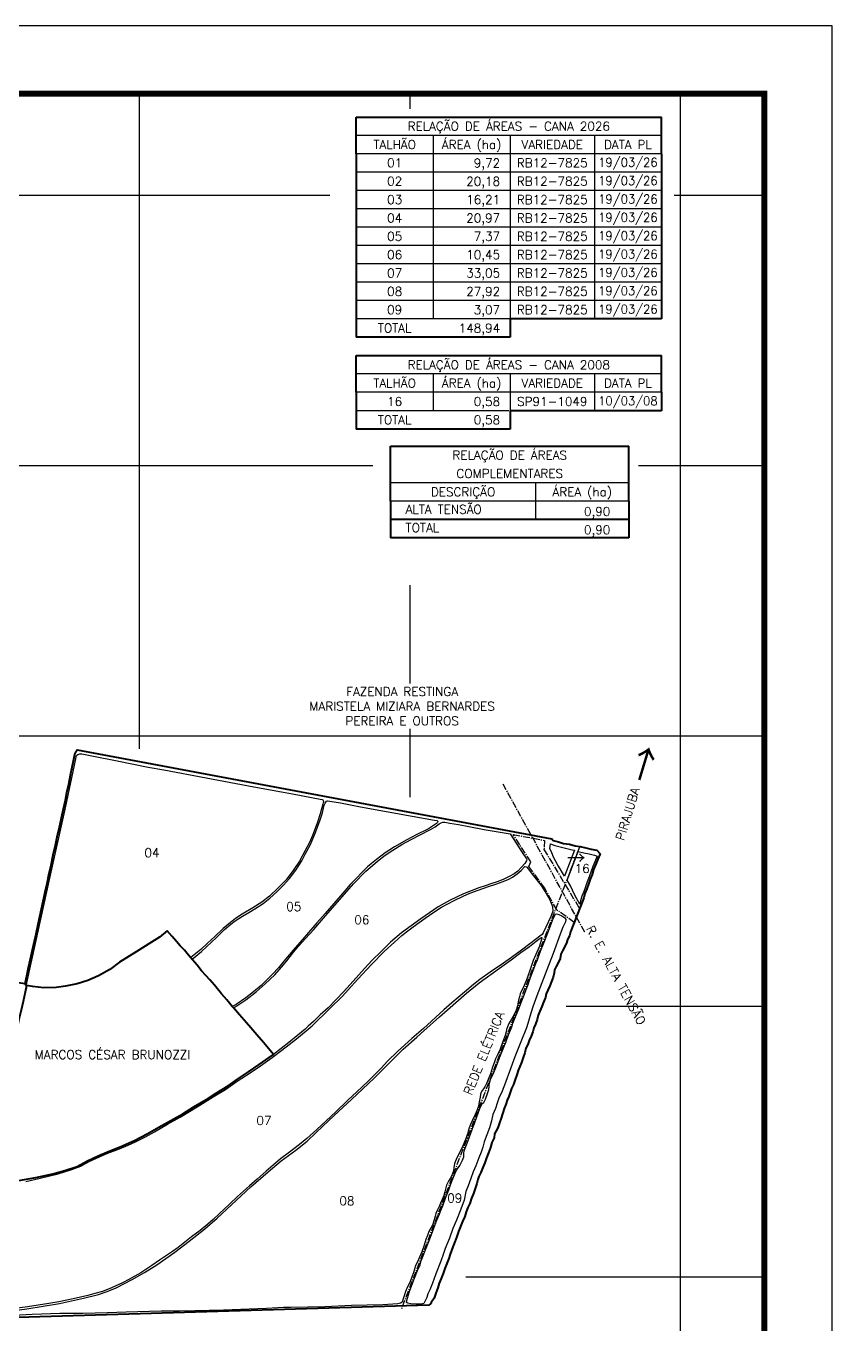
# Model space of a CAD drawing. Extents: x 741186 to 744336, y 7789320 to 7793775.
# Drawn here: x 742548 to 744336, y 7790895 to 7793775 of the extents above; entities that cross this region are included whole.
import ezdxf
from ezdxf.enums import TextEntityAlignment as Align

# ---------------------------------------------------------------- set-up
doc = ezdxf.new("R2010")
doc.units = 0
for name, pattern in [('CENTER2', [1.125, 0.75, -0.125, 0.125, -0.125]), ('CONTINUO', [0]), ('LIN0', [0])]:
    doc.linetypes.add(name, pattern=pattern)
doc.layers.add('0114001133', color=1, linetype='LIN0', lineweight=40)
doc.layers.add('TEXTO_DIVERSOS', color=7, linetype='Continuous', lineweight=5)
for name, color, linetype in [('0114001133004', 5, 'LIN0'), ('0114001133005', 5, 'LIN0'), ('0114001133006', 5, 'LIN0'), ('0114001133007', 5, 'LIN0'), ('0114001133008', 5, 'LIN0'), ('0114001133009', 5, 'LIN0'), ('0114001133016', 5, 'LIN0'), ('MALHA', 8, 'Continuous'), ('MARGEM', 7, 'CONTINUO'), ('QUADRO_DE_AREAS_CANA_2026', 7, 'Continuous'), ('QUADRO_DE_AREAS_CANA_ANTIGA', 7, 'Continuous'), ('QUADRO_DE_AREAS_COMPLEMENTARES', 7, 'Continuous'), ('REDE_DE_LUZ', 6, 'Continuous'), ('TEXTO CONFRONTANTES', 7, 'Continuous'), ('TEXTO_NUN_TAL', 7, 'Continuous')]:
    doc.layers.add(name, color=color, linetype=linetype)
doc.styles.add('Simplex', font='simplex.shx')

msp = doc.modelspace()

# ---------------------------------------------------------------- linework, layer by layer
at = {"layer": '0114001133', "flags": 128}
msp.add_lwpolyline([(742549.3, 7791645.7), (742546.4, 7791631.2), (742541.7, 7791610.3), (742537.2, 7791591.5), (742532.6, 7791570.8), (742528.5, 7791552.5), (742523.7, 7791526.3), (742519.5, 7791506), (742515.2, 7791486.1), (742511.3, 7791468.7), (742506.7, 7791449.6), (742502.4, 7791430.2), (742497.3, 7791411.1), (742491.6, 7791388.3), (742490.6, 7791384.4), (742488.5, 7791376.7), (742482.5, 7791355.1), (742477.9, 7791336.9), (742472.4, 7791316), (742467.1, 7791296.5), (742460.8, 7791274.9), (742454.3, 7791252.4), (742448.7, 7791232.4), (742443.5, 7791213.6), (742441.7, 7791206.7), (742474.7, 7791206.8), (742495.7, 7791208.6), (742520, 7791211.5), (742545.1, 7791215.9), (742569.9, 7791220.4), (742607.5, 7791228.5), (742634.6, 7791235.6), (742661.7, 7791244.9), (742684.6, 7791257.4), (742708.2, 7791268.5), (742732.9, 7791278.7), (742762.2, 7791290.3), (742790.6, 7791302.7), (742817, 7791316.7), (742842.5, 7791331.5), (742869.7, 7791346.7), (742896, 7791361.6), (742920.8, 7791377), (742948.4, 7791393.1), (742969.8, 7791407), (742996.9, 7791423.3), (743017.4, 7791438.2), (743041.5, 7791454.3), (743065.4, 7791470.7), (743087.3, 7791486.3), (743097.1, 7791493.4), (743074.6, 7791519.6), (743060.3, 7791536.9), (743046.6, 7791552.5), (743037.1, 7791563.2), (743021.6, 7791581), (743008.4, 7791596.7), (743005.8, 7791599.8), (742993.3, 7791614.7), (742982.1, 7791627.9), (742965.9, 7791646.9), (742956.2, 7791658.6), (742947.3, 7791668.7), (742937.8, 7791679), (742928.1, 7791691.5), (742917.8, 7791703.3), (742908.8, 7791713.5), (742899.6, 7791724.4), (742890.4, 7791734.5), (742881.7, 7791743.7), (742872.4, 7791754.6), (742861.5, 7791767.1), (742844.4, 7791753.6), (742821, 7791738.3), (742798.2, 7791724.7), (742755.6, 7791697.7), (742733.8, 7791681.7), (742709.2, 7791667.9), (742685.2, 7791657.6), (742661.7, 7791649.7), (742636, 7791644.5), (742615, 7791641.8), (742587.7, 7791641.3), (742562.4, 7791643.6), (742549.4, 7791645.8), (742546.2, 7791650.6), (742549.9, 7791667.7), (742554.1, 7791686.4), (742558.3, 7791705.2), (742562.4, 7791725), (742566.8, 7791744.2), (742570.6, 7791761), (742575.3, 7791782.3), (742582.4, 7791815.9), (742586.3, 7791833.1), (742590.8, 7791853.7), (742595, 7791872.7), (742599, 7791891.8), (742603.8, 7791912.9), (742608.7, 7791936.1), (742613.8, 7791957.6), (742617.7, 7791976.3), (742622.2, 7791997.3), (742626.8, 7792017.9), (742631.3, 7792037.9), (742635.5, 7792057.3), (742639, 7792074.1), (742643.1, 7792093), (742647, 7792112.7), (742650.5, 7792130.9), (742657.5, 7792162.7), (742660.2, 7792166.9), (742661.5, 7792168.8), (743714.4, 7791971.4), (743717.5, 7791968.1), (743729.2, 7791964.9), (743740.1, 7791961.5), (743753.5, 7791959.4), (743765.8, 7791956.3), (743776.9, 7791954.4), (743789.7, 7791951.6), (743801.4, 7791948.9), (743813.9, 7791946.2), (743821.4, 7791938.5), (743816.3, 7791926.3), (743812.2, 7791915.6), (743807, 7791903.7), (743804, 7791892.4), (743799.7, 7791882), (743795.7, 7791871.1), (743792.3, 7791860.3), (743787.9, 7791850.5), (743785.3, 7791840.8), (743756.1, 7791765.4), (743753.2, 7791756.3), (743748.8, 7791748.5), (743746.7, 7791739.9), (743737.8, 7791723.3), (743734.4, 7791715.4), (743732.5, 7791706.3), (743728.4, 7791696.7), (743724.2, 7791688.1), (743720.5, 7791680.7), (743719.5, 7791673.9), (743717.2, 7791665), (743713.5, 7791655.2), (743709.7, 7791645.2), (743705.5, 7791635.8), (743701.9, 7791627.4), (743700, 7791619.2), (743696.2, 7791609.4), (743692.3, 7791599.3), (743687.4, 7791589), (743684.2, 7791580.1), (743681.5, 7791570.7), (743678.3, 7791560.2), (743674.3, 7791552), (743672, 7791543.4), (743668.2, 7791533.7), (743664.2, 7791523.9), (743661.1, 7791515), (743656.5, 7791506.8), (743654.3, 7791496.8), (743650.7, 7791486.2), (743646.9, 7791475.6), (743643.3, 7791466.5), (743639.9, 7791457.8), (743636.6, 7791448.3), (743633, 7791437.9), (743629.5, 7791426.6), (743624.7, 7791417.6), (743621.9, 7791408.9), (743618.7, 7791399.7), (743615.6, 7791391.4), (743612.6, 7791382.3), (743608.6, 7791372.9), (743602, 7791352), (743598.1, 7791341.6), (743594.4, 7791330.7), (743587, 7791316.8), (743586.2, 7791308.4), (743581.6, 7791297.7), (743578.1, 7791286.5), (743574, 7791274.9), (743569.5, 7791263.8), (743565.6, 7791252.5), (743561, 7791242), (743556.9, 7791230.9), (743552.6, 7791222.2), (743550.1, 7791215.8), (743548.2, 7791206.7), (743544.3, 7791195.8), (743540.5, 7791184.8), (743536.5, 7791174), (743532.5, 7791162.7), (743528.1, 7791153.4), (743524.5, 7791144.2), (743521.1, 7791133.5), (743516.6, 7791122.2), (743512, 7791111.3), (743507.7, 7791100.2), (743503.5, 7791089.1), (743499.1, 7791077.5), (743495.1, 7791066.6), (743488.8, 7791049.8), (743485.6, 7791040.6), (743481.7, 7791029.4), (743477.3, 7791018), (743473.4, 7791007.3), (743469.1, 7790996.4), (743464.8, 7790985.9), (743461.6, 7790975), (743456.9, 7790963.5), (743453.1, 7790952.7), (743447.1, 7790942.7), (743445.7, 7790940.7), (743441.8, 7790937), (742899.9, 7790920.3), (742356.2, 7790904.3), (742354.9, 7790924.5), (742360.6, 7790944.1), (742367.2, 7790967.9), (742383.2, 7791020), (742390.7, 7791045.3), (742398.5, 7791072.3), (742405.2, 7791094.7), (742405.9, 7791097.3), (742403.2, 7791097.9), (742387.9, 7791101.2), (742362.6, 7791106.5), (742339.3, 7791112.4), (742315.5, 7791120.1), (742291.6, 7791128.7), (742268.1, 7791137.1), (742243.4, 7791147), (742217.6, 7791157.9), (742192.1, 7791170.6), (742169.5, 7791183.2), (742146.4, 7791195.7), (742124.7, 7791208.1), (742102.5, 7791221.3), (742079, 7791235.2), (742055.5, 7791250.1), (742009.5, 7791278.4), (741985.9, 7791293.7), (741963.9, 7791309.2), (741941.6, 7791324.2), (741921.4, 7791337.4), (741899.9, 7791351.9), (741878.5, 7791366.2), (741859.3, 7791380), (741843.7, 7791394.4), (741851.5, 7791405.8), (741864.6, 7791420.1), (741879.7, 7791436.4), (741895, 7791453.2), (741908.8, 7791468.3), (741939.4, 7791502.9), (741955.7, 7791520.8), (741971.9, 7791538.8), (741988.7, 7791557.2), (742005.3, 7791575.4), (742021.1, 7791592.9), (742037.5, 7791609.5), (742042.8, 7791616.4), (742025.8, 7791632.9), (742006.8, 7791654.9), (741989, 7791677.9), (741971.7, 7791702.4), (741954.4, 7791728.3), (741938.6, 7791754.5), (741924.4, 7791781.2), (741912.1, 7791807.5), (741902.2, 7791835.2), (741893.6, 7791862.6), (741887.2, 7791891.7), (741882.6, 7791922.1), (741879.9, 7791951.9), (741877.9, 7791980.6), (741876, 7792008), (741875.9, 7792035), (741877.9, 7792063), (741882.1, 7792091.2), (741888.5, 7792120.5), (741900.2, 7792147), (741916.1, 7792172.9), (741935, 7792193.5), (741955.1, 7792212.9), (741975.5, 7792231.5), (741995.7, 7792248.7), (742015.5, 7792263.8), (742037, 7792277.7), (742054, 7792283.1), (742075.7, 7792279.5), (742098.8, 7792275.3), (742122.4, 7792270.8), (742146.5, 7792266), (742168.8, 7792261.8), (742192.8, 7792257.1), (742215.5, 7792252.8), (742238.2, 7792247.6), (742264.6, 7792242.5), (742293.3, 7792237.9), (742414.5, 7792215.1), (742409.7, 7792210.6), (742380.3, 7792193.7), (742360.5, 7792179.4), (742338.9, 7792162.1), (742318.1, 7792143), (742300.2, 7792123.6), (742284.7, 7792104.3), (742269.4, 7792084.8), (742253.1, 7792063), (742238.8, 7792040.8), (742225.6, 7792018), (742213.5, 7791993.2), (742205.3, 7791969.9), (742199.3, 7791945.8), (742197.2, 7791918.8), (742197.8, 7791892.1), (742204.6, 7791864.8), (742216.1, 7791838.3), (742226.7, 7791815.6), (742238.4, 7791792.7), (742251.1, 7791773.6), (742268.8, 7791758.4), (742288, 7791744.9), (742307, 7791732.9), (742327.7, 7791722), (742350.5, 7791711.6), (742372, 7791702.6), (742393.4, 7791693.6), (742416.8, 7791683), (742440.4, 7791674.1), (742465.5, 7791667.2), (742489.3, 7791661.3), (742516.3, 7791655.4), (742540.9, 7791651.3), (742546, 7791650.5), (742549.3, 7791645.7)], close=True, dxfattribs=at)
at = {"layer": '0114001133004'}
msp.add_lwpolyline([(742658.4, 7792149.2), (742659.7, 7792154), (742660.9, 7792156.9), (742663.1, 7792158.8), (742667.3, 7792160.5), (742671.9, 7792159.9), (742694.4, 7792155.6), (742750.7, 7792144.4), (742819.4, 7792130.8), (742854, 7792124.5), (742948.1, 7792106.7), (743053.2, 7792086.8), (743115.2, 7792076), (743139.1, 7792071.3), (743181.1, 7792063.5), (743200.3, 7792059.9), (743204.8, 7792058.9), (743206.6, 7792058), (743207.6, 7792056.3), (743208, 7792054.5), (743206.3, 7792048.4), (743200.8, 7792027.3), (743194.2, 7792006), (743183.9, 7791978.9), (743176.6, 7791963.6), (743167.4, 7791945.4), (743154.6, 7791922.3), (743142.4, 7791903.3), (743125.5, 7791880.7), (743107, 7791861.8), (743088.3, 7791844.5), (743071.2, 7791831.3), (743051, 7791818.3), (743027.8, 7791804.2), (743012.8, 7791794.6), (743001.8, 7791786.3), (742985.3, 7791772.7), (742967, 7791755), (742950.9, 7791740), (742936.2, 7791726.2), (742913.6, 7791708), (742908.8, 7791713.5), (742899.6, 7791724.4), (742890.4, 7791734.5), (742881.7, 7791743.7), (742872.4, 7791754.6), (742861.5, 7791767.1), (742844.4, 7791753.6), (742821, 7791738.3), (742798.2, 7791724.7), (742755.6, 7791697.7), (742733.8, 7791681.7), (742709.2, 7791667.9), (742685.2, 7791657.6), (742661.7, 7791649.7), (742636, 7791644.5), (742615, 7791641.8), (742587.7, 7791641.3), (742562.4, 7791643.6), (742549.4, 7791645.8), (742550.4, 7791651.9), (742569.6, 7791739), (742599.7, 7791877.9), (742635.8, 7792040.4)], close=True, dxfattribs=at)
at = {"layer": '0114001133005'}
msp.add_lwpolyline([(742916.5, 7791704.8), (742937.2, 7791721.8), (742970.4, 7791752.7), (742988.3, 7791770.1), (743002.4, 7791782), (743012, 7791789.4), (743028.5, 7791799.9), (743042.2, 7791808.1), (743055.8, 7791816.5), (743074.2, 7791828.4), (743088.7, 7791839.7), (743104.6, 7791854.3), (743119, 7791868.6), (743132.4, 7791883.9), (743146.3, 7791902.2), (743159.7, 7791923), (743167.4, 7791937.6), (743179, 7791959), (743190.6, 7791985.4), (743200.8, 7792013.7), (743205.5, 7792029.6), (743208, 7792039.7), (743209.7, 7792046.1), (743211.5, 7792050.5), (743213, 7792053.3), (743214.8, 7792055.2), (743217.1, 7792056.1), (743222.1, 7792055.4), (743245.6, 7792051.1), (743290.3, 7792042.8), (743351.7, 7792031.4), (743404.5, 7792022), (743454.1, 7792013.2), (743459.8, 7792012), (743460.9, 7792011.2), (743461.6, 7792009.7), (743460.9, 7792007.9), (743458.5, 7792005.8), (743443.2, 7791995.6), (743436.3, 7791991.8), (743415.1, 7791981.1), (743392.5, 7791969.5), (743365.4, 7791954.1), (743344.7, 7791940.2), (743325.7, 7791925.8), (743314.3, 7791916.5), (743305.8, 7791909.4), (743295.2, 7791899), (743278.2, 7791881.5), (743267.1, 7791870.2), (743255.2, 7791856.4), (743230.8, 7791828.2), (743211.5, 7791805.9), (743193.2, 7791784.9), (743165.9, 7791753.2), (743140.4, 7791724.7), (743119.7, 7791699.8), (743108.2, 7791685.7), (743095.1, 7791671.1), (743088.3, 7791664.5), (743069.5, 7791646.4), (743052.6, 7791632.2), (743035.4, 7791618.9), (743014.6, 7791604.3), (743005.8, 7791599.8), (742993.3, 7791614.7), (742982.1, 7791627.9), (742965.9, 7791646.9), (742956.2, 7791658.6), (742947.3, 7791668.7), (742937.8, 7791679), (742928.1, 7791691.5), (742917.8, 7791703.3)], close=True, dxfattribs=at)
at = {"layer": '0114001133006'}
msp.add_lwpolyline([(743018.3, 7791602.2), (743035.4, 7791614.6), (743058.4, 7791632.1), (743078.4, 7791649.5), (743099.8, 7791670), (743114.6, 7791686.5), (743126.9, 7791701.1), (743141.6, 7791720.1), (743153.3, 7791733.8), (743168.4, 7791750.4), (743186.4, 7791770.7), (743207.8, 7791795.5), (743218.3, 7791807.2), (743249.2, 7791843.1), (743274.8, 7791872), (743302.1, 7791899.8), (743311.6, 7791908.1), (743327.7, 7791921.8), (743345, 7791935.1), (743361.4, 7791946.2), (743381.8, 7791958.8), (743402.2, 7791969.8), (743422.6, 7791980.5), (743445.6, 7791992.1), (743455.6, 7791998.3), (743464.8, 7792005.1), (743468.8, 7792007.1), (743472.8, 7792008.4), (743477, 7792008.4), (743488, 7792006.6), (743507.5, 7792003.4), (743530.3, 7791999), (743564.6, 7791992.1), (743599.5, 7791986.4), (743621.7, 7791982.4), (743650.2, 7791939.1), (743658.5, 7791927.2), (743658.8, 7791925.5), (743658.5, 7791922.9), (743656.7, 7791920.2), (743654.2, 7791916.8), (743647.4, 7791908.4), (743638.7, 7791899.8), (743630.9, 7791894.2), (743619.8, 7791888.2), (743606.3, 7791881.6), (743593.1, 7791876.3), (743581.3, 7791872.5), (743566.7, 7791867.4), (743552.5, 7791862.5), (743518.2, 7791849.6), (743489.1, 7791835.8), (743462, 7791820.4), (743423.7, 7791793.9), (743381.3, 7791763), (743356.7, 7791742.1), (743335.9, 7791721.7), (743315.9, 7791702), (743298.9, 7791684.1), (743286.6, 7791669.5), (743267.5, 7791648.2), (743252.6, 7791632.2), (743235.5, 7791614.3), (743218.1, 7791596.8), (743200.8, 7791581.3), (743186, 7791566.5), (743174.3, 7791555.7), (743167.6, 7791549.5), (743151.4, 7791536), (743131.2, 7791519.8), (743097.1, 7791493.4), (743074.6, 7791519.6), (743060.3, 7791536.9), (743046.6, 7791552.5), (743037.1, 7791563.2), (743021.6, 7791581), (743008.4, 7791596.7)], close=True, dxfattribs=at)
at = {"layer": '0114001133007'}
msp.add_lwpolyline([(742547.6, 7791211.6), (742579.9, 7791218.4), (742619.3, 7791228), (742650.2, 7791237.7), (742670.2, 7791245.6), (742688, 7791255.5), (742719.6, 7791269.9), (742730, 7791274), (742755.7, 7791283.7), (742775, 7791291.7), (742791.2, 7791299.1), (742813.5, 7791310.1), (742833.5, 7791321.6), (742862.1, 7791338.2), (742890, 7791353.9), (742928, 7791377.2), (742963.2, 7791398.9), (742990.3, 7791415.2), (743016.8, 7791433.6), (743045.2, 7791452.6), (743068.6, 7791468.2), (743093.8, 7791486.6), (743115.4, 7791502.6), (743147.8, 7791528), (743182.6, 7791556.5), (743221.5, 7791594.5), (743250.3, 7791622.3), (743262.5, 7791636.6), (743284, 7791660.3), (743314.3, 7791693.1), (743342.2, 7791721.9), (743365.1, 7791742.6), (743381.4, 7791757), (743395.1, 7791767.7), (743407.1, 7791776.2), (743433.2, 7791795.6), (743452.5, 7791809.2), (743469.8, 7791820), (743497.6, 7791835.1), (743517.7, 7791844.3), (743532.4, 7791851), (743550.8, 7791857.8), (743574, 7791865.6), (743590.5, 7791871.1), (743606.5, 7791877.1), (743618.7, 7791882.3), (743627.3, 7791886.7), (743637.4, 7791893.7), (743646.4, 7791901.4), (743654.7, 7791909.9), (743657.9, 7791909.6), (743662.3, 7791904.3), (743670.5, 7791893.2), (743690.9, 7791867.8), (743699.3, 7791853.9), (743709.7, 7791836), (743715.6, 7791821.1), (743716.7, 7791811.3), (743712, 7791799.4), (743700.7, 7791775.6), (743695.4, 7791763), (743692.6, 7791759.2), (743687.8, 7791755.3), (743668.7, 7791740.5), (743643.9, 7791722.3), (743624.7, 7791708.2), (743606.9, 7791695.6), (743577.9, 7791675.5), (743554.8, 7791659.1), (743540.7, 7791648.2), (743520.5, 7791631.7), (743492.8, 7791608), (743474.9, 7791592.4), (743429.7, 7791550.7), (743404.2, 7791528.3), (743371.9, 7791499.4), (743350.2, 7791478.5), (743335.9, 7791463), (743306.1, 7791433.1), (743281.7, 7791410), (743262.1, 7791391.8), (743235.3, 7791365.8), (743214.1, 7791346.2), (743192.9, 7791326.3), (743170.9, 7791307), (743154.8, 7791293.7), (743132.4, 7791276), (743112.9, 7791261.3), (743101.5, 7791251.6), (743080.7, 7791234), (743060.7, 7791216.8), (743043.8, 7791201.6), (743017.6, 7791177.7), (742999.3, 7791161.3), (742977.7, 7791140), (742963.1, 7791127.1), (742951.4, 7791116.9), (742934.6, 7791102.7), (742915.2, 7791088.8), (742885.8, 7791065.1), (742872.9, 7791055.7), (742844.6, 7791036.4), (742827.6, 7791024.9), (742802.9, 7791008.9), (742776.4, 7790993.6), (742762.1, 7790986.4), (742738.1, 7790975.5), (742718, 7790967.5), (742700.6, 7790962.5), (742685.1, 7790958.3), (742652.8, 7790950.8), (742621, 7790944.4), (742598.8, 7790940.7), (742551.9, 7790933.1), (742513.8, 7790927.8)], dxfattribs=at)
at = {"layer": '0114001133008'}
msp.add_lwpolyline([(742517.4, 7790924.2), (742550.4, 7790928.8), (742622.4, 7790940.9), (742676, 7790952.2), (742708.8, 7790960.6), (742728.1, 7790966.9), (742748.4, 7790975.5), (742783.8, 7790993.5), (742811, 7791009.2), (742838.4, 7791026.6), (742878.4, 7791054.7), (742910, 7791078.6), (742945, 7791105.9), (742972, 7791129.6), (743004.1, 7791159.8), (743047.1, 7791199.2), (743085.2, 7791232.6), (743114.2, 7791257.3), (743146.3, 7791280.8), (743171.5, 7791301.1), (743191.7, 7791319.8), (743219.8, 7791346.3), (743241.4, 7791366.5), (743270.5, 7791393.9), (743294.5, 7791415.9), (743320.1, 7791440.7), (743351.8, 7791472.4), (743384.7, 7791504.6), (743414.8, 7791531.2), (743430.5, 7791545.5), (743465.1, 7791576.8), (743525.1, 7791629.4), (743553, 7791651.9), (743598.4, 7791684.8), (743624.4, 7791703), (743645.9, 7791719.3), (743665, 7791732.7), (743679.8, 7791744.6), (743688.7, 7791751.2), (743691.3, 7791752.7), (743692.3, 7791752.6), (743692.3, 7791751.1), (743687.1, 7791733.5), (743672.7, 7791701.4), (743667.8, 7791685.8), (743659.8, 7791662.3), (743651.5, 7791642.2), (743646.5, 7791633.2), (743643.9, 7791627.5), (743642.5, 7791621.2), (743640.5, 7791613.7), (743638, 7791601.1), (743635, 7791591.2), (743630.5, 7791582), (743624.8, 7791571.5), (743619.2, 7791561.6), (743615.9, 7791554.7), (743614.1, 7791548.5), (743613.3, 7791543.3), (743611.1, 7791535.1), (743606, 7791521.8), (743599.5, 7791505.2), (743594.6, 7791493.6), (743589.3, 7791483.1), (743586.2, 7791474.5), (743582.6, 7791464.6), (743578.2, 7791450.5), (743573.3, 7791437.7), (743569.7, 7791429), (743565.6, 7791421.4), (743562.6, 7791416.9), (743558.3, 7791411.1), (743555.9, 7791404.8), (743555.3, 7791398.1), (743553.5, 7791387.9), (743551.9, 7791378.5), (743549, 7791370.5), (743544.1, 7791360.1), (743537.8, 7791346), (743533.7, 7791337.5), (743530.8, 7791330.5), (743528.6, 7791322.6), (743527, 7791317), (743525.2, 7791310.7), (743523.2, 7791304.8), (743517.2, 7791290.7), (743510.8, 7791278.2), (743507.3, 7791271.2), (743502.2, 7791260.2), (743498.8, 7791251.4), (743496.7, 7791241.5), (743496.2, 7791234.7), (743493.6, 7791226.7), (743489.1, 7791218), (743485.2, 7791211.7), (743481, 7791203.3), (743479.4, 7791197.3), (743476.9, 7791188.2), (743474.5, 7791180.2), (743470.8, 7791171), (743467.5, 7791163.1), (743464.3, 7791155.6), (743460.9, 7791148.6), (743456.8, 7791140.4), (743455.5, 7791134.1), (743453.3, 7791126.5), (743449.7, 7791114.6), (743441.7, 7791100.3), (743438.4, 7791091.4), (743435, 7791082.3), (743430.3, 7791067.8), (743426, 7791055.4), (743418.8, 7791038.2), (743412.3, 7791024.1), (743407.5, 7791009.2), (743404.2, 7790998.9), (743398.8, 7790985.8), (743393.5, 7790976.4), (743389.6, 7790967.4), (743387.5, 7790959.6), (743384.8, 7790950.8), (743382.2, 7790943.3), (743379.1, 7790941), (743373.2, 7790939.8), (743339.7, 7790937.6), (743270.2, 7790935.8), (743210.6, 7790933.3), (743134.6, 7790931.4), (743119.5, 7790931.5), (743081.6, 7790929.4), (742986.3, 7790926), (742922.4, 7790924.6), (742888.4, 7790923.7), (742848.1, 7790923.6), (742770.1, 7790921.3), (742729.3, 7790920.1), (742674.6, 7790918.7), (742623.5, 7790918.1), (742561.7, 7790915.8), (742521.1, 7790914.3)], dxfattribs=at)
at = {"layer": '0114001133009'}
msp.add_lwpolyline([(743722.2, 7791804.8), (743724.8, 7791805.4), (743729.8, 7791803.7), (743736.3, 7791800.6), (743743.2, 7791796.4), (743745.4, 7791792.6), (743744.5, 7791787.7), (743738.5, 7791775.4), (743733, 7791759.8), (743717, 7791717.2), (743703.1, 7791680.8), (743681, 7791623.4), (743672, 7791598.7), (743665.3, 7791577.7), (743663.6, 7791569.6), (743658.3, 7791552.3), (743645.6, 7791521.4), (743632.6, 7791487.8), (743623.8, 7791463.5), (743609.7, 7791425), (743602.7, 7791408), (743597.7, 7791398.2), (743593.3, 7791385.3), (743589.3, 7791373.1), (743583.3, 7791360), (743582, 7791353.2), (743580.4, 7791346.2), (743576.3, 7791330.6), (743564.6, 7791299.4), (743561.7, 7791287.2), (743557.7, 7791276), (743552.4, 7791264.1), (743545.6, 7791245.8), (743540.1, 7791232.6), (743534.4, 7791217.9), (743529.1, 7791202), (743523.8, 7791189.4), (743519.8, 7791170.2), (743512.2, 7791149.9), (743502.7, 7791125.6), (743494.8, 7791107.2), (743487.4, 7791085.8), (743478, 7791062.4), (743473.4, 7791049.1), (743468, 7791034.3), (743456.8, 7791006.7), (743449.4, 7790985.4), (743443.9, 7790970.6), (743439.7, 7790961.7), (743436.9, 7790953.6), (743433.7, 7790946.3), (743430.3, 7790940.8), (743427.3, 7790939.5), (743420.6, 7790938.9), (743413.8, 7790938.9), (743401.8, 7790939.9), (743395.2, 7790941.1), (743392.2, 7790942.5), (743391.9, 7790944.5), (743394, 7790952.5), (743398.8, 7790967.3), (743409.8, 7790996.9), (743416.3, 7791013.7), (743422.1, 7791026), (743424.6, 7791035.2), (743438.5, 7791070.8), (743442.8, 7791081.5), (743452.8, 7791107.8), (743459.4, 7791125.7), (743465, 7791139.1), (743467.7, 7791145.6), (743472.5, 7791157.3), (743478.5, 7791174.2), (743485.7, 7791192.6), (743489.1, 7791201.9), (743493.5, 7791213.8), (743499.9, 7791229.7), (743503.7, 7791237.2), (743510.3, 7791246.6), (743516.3, 7791258.6), (743519.1, 7791266), (743518.9, 7791273.7), (743519.9, 7791279.3), (743528.6, 7791302.2), (743535, 7791318.5), (743537.8, 7791326.4), (743539.9, 7791332.3), (743542.8, 7791339.8), (743548.2, 7791354.8), (743554.5, 7791373), (743559.7, 7791384.5), (743563.2, 7791386.4), (743567, 7791394), (743572, 7791406.2), (743574.8, 7791415.3), (743575.1, 7791422), (743575.3, 7791425.2), (743578.6, 7791437.6), (743585.4, 7791453.4), (743590.9, 7791465.8), (743593.5, 7791471.6), (743596.4, 7791480.1), (743600, 7791489), (743612.8, 7791522.2), (743618.4, 7791536.6), (743622.5, 7791546.7), (743625.3, 7791554.6), (743627.8, 7791562.7), (743641.1, 7791594.4), (743648.2, 7791612.5), (743653.5, 7791627), (743657.4, 7791637.3), (743661.8, 7791648.5), (743665.2, 7791658.1), (743673.2, 7791679.6), (743679.1, 7791694.9), (743682.5, 7791703.3), (743689.3, 7791722.5), (743697.4, 7791742.1), (743705.7, 7791762.9), (743713.7, 7791784.1), (743718.2, 7791796.3)], close=True, dxfattribs=at)
at = {"layer": '0114001133016', "flags": 128}
for points in [[(743721.3, 7791956.9), (743733.2, 7791953.9), (743747.5, 7791950.2), (743759.8, 7791947.2), (743764.7, 7791946.4), (743742.3, 7791888.4), (743737.7, 7791896.4), (743732.8, 7791904.7), (743728, 7791913.5), (743722.8, 7791922.6), (743718.3, 7791931.1), (743714.1, 7791940.4), (743710.2, 7791950.1), (743711.6, 7791960.2)], [(743785.7, 7791940.8), (743797.4, 7791938), (743808.7, 7791935.6), (743814.6, 7791933.2), (743809.4, 7791920.9), (743805.4, 7791910.3), (743805.4, 7791910.3), (743797.1, 7791887), (743792.8, 7791876.5), (743788.7, 7791865.4), (743785.3, 7791854.5), (743780.9, 7791844.6), (743778.3, 7791834.1), (743776.1, 7791826.6), (743770, 7791838.2), (743764.3, 7791848.2), (743759.9, 7791857.6), (743755.6, 7791867), (743748.3, 7791879.9), (743772.9, 7791943.6)]]:
    msp.add_lwpolyline(points, close=True, dxfattribs=at)
at = {"layer": 'MALHA', "linetype": 'Continuous'}
for p, q in [((742800, 7792171.1), (742800, 7793625.2)), ((743400, 7793591.1), (743400, 7793625.2)), ((744000, 7789821.8), (744000, 7793625.2)), ((741335.8, 7793400), (743221.9, 7793400)), ((743985.3, 7793400), (744185.8, 7793400)), ((741335.8, 7792800), (743317.6, 7792800)), ((743906.6, 7792800), (744185.8, 7792800)), ((743400, 7792316.1), (743400, 7792534.7)), ((742471.2, 7792200), (744185.8, 7792200)), ((743400, 7792064.3), (743400, 7792215.5)), ((743746.2, 7791600), (744185.8, 7791600)), ((743524, 7791000), (744185.8, 7791000))]:
    msp.add_line(p, q, dxfattribs=at)
at = {"layer": 'MARGEM', "color": 174, "linetype": 'LIN0', "flags": 128}
msp.add_lwpolyline([(744335.8, 7789320.2), (744335.8, 7793775.2), (741185.8, 7793775.2), (741185.8, 7789320.2)], close=True, dxfattribs=at)
at = {"layer": 'MARGEM', "color": 174, "linetype": 'LIN0', "const_width": 13.6, "flags": 128}
msp.add_lwpolyline([(744185.8, 7789821.8), (744185.8, 7793625.2), (741335.8, 7793625.2), (741335.8, 7789821.8)], close=True, dxfattribs=at)
at = {"layer": 'QUADRO_DE_AREAS_CANA_2026', "color": 174, "linetype": 'ByBlock', "lineweight": 40}
for p, q in [((743280.4, 7793573.1), (743957.4, 7793573.1)), ((743280.4, 7793491.6), (743280.4, 7793573.1)), ((743957.4, 7793491.6), (743957.4, 7793573.1)), ((743280.4, 7793491.6), (743280.4, 7793084.5)), ((743957.4, 7793491.6), (743957.4, 7793125.2)), ((743621.9, 7793125.2), (743621.9, 7793084.5)), ((743957.4, 7793125.2), (743621.9, 7793125.2)), ((743621.9, 7793084.5), (743280.4, 7793084.5))]:
    msp.add_line(p, q, dxfattribs=at)
at = {"layer": 'QUADRO_DE_AREAS_CANA_2026', "linetype": 'Continuous'}
for p, q in [((743957.4, 7793532.3), (743280.4, 7793532.3)), ((743451.1, 7793532.3), (743451.1, 7793125.2)), ((743621.9, 7793532.3), (743621.9, 7793125.2)), ((743808.7, 7793532.3), (743808.7, 7793125.2)), ((743957.4, 7793491.6), (743280.4, 7793491.6)), ((743957.4, 7793450.9), (743280.4, 7793450.9)), ((743957.4, 7793410.2), (743280.4, 7793410.2)), ((743957.4, 7793369.5), (743280.4, 7793369.5)), ((743957.4, 7793328.8), (743280.4, 7793328.8)), ((743957.4, 7793288.1), (743280.4, 7793288.1)), ((743957.4, 7793247.4), (743280.4, 7793247.4)), ((743957.4, 7793206.7), (743280.4, 7793206.7)), ((743957.4, 7793165.9), (743280.4, 7793165.9)), ((743621.9, 7793125.2), (743280.4, 7793125.2))]:
    msp.add_line(p, q, dxfattribs=at)
at = {"layer": 'QUADRO_DE_AREAS_CANA_ANTIGA', "color": 174, "linetype": 'ByBlock', "lineweight": 40}
for p, q in [((743280.4, 7793043.7), (743957.4, 7793043.7)), ((743280.4, 7792962.3), (743280.4, 7793043.7)), ((743957.4, 7792962.3), (743957.4, 7793043.7)), ((743280.4, 7792962.3), (743280.4, 7792880.8)), ((743957.4, 7792962.3), (743957.4, 7792921.6)), ((743621.9, 7792921.6), (743621.9, 7792880.8)), ((743957.4, 7792921.6), (743621.9, 7792921.6)), ((743621.9, 7792880.8), (743280.4, 7792880.8))]:
    msp.add_line(p, q, dxfattribs=at)
at = {"layer": 'QUADRO_DE_AREAS_CANA_ANTIGA', "linetype": 'Continuous'}
for p, q in [((743957.4, 7793003), (743280.4, 7793003)), ((743451.1, 7793003), (743451.1, 7792962.3)), ((743621.9, 7793003), (743621.9, 7792962.3)), ((743808.7, 7793003), (743808.7, 7792962.3)), ((743957.4, 7792962.3), (743280.4, 7792962.3)), ((743451.1, 7792962.3), (743451.1, 7792921.6)), ((743621.9, 7792962.3), (743621.9, 7792921.6)), ((743808.7, 7792962.3), (743808.7, 7792921.6)), ((743618.9, 7792921.6), (743280.4, 7792921.6))]:
    msp.add_line(p, q, dxfattribs=at)
at = {"layer": 'QUADRO_DE_AREAS_COMPLEMENTARES', "color": 174, "linetype": 'ByBlock', "lineweight": 40}
for p, q in [((743356.8, 7792721), (743356.8, 7792843.2)), ((743356.8, 7792843.2), (743885.1, 7792843.2)), ((743885.1, 7792721), (743885.1, 7792843.2)), ((743356.8, 7792721), (743356.8, 7792639.6)), ((743885.1, 7792721), (743885.1, 7792639.6)), ((743885.1, 7792680.3), (743356.8, 7792680.3)), ((743885.1, 7792639.6), (743356.8, 7792639.6))]:
    msp.add_line(p, q, dxfattribs=at)
at = {"layer": 'QUADRO_DE_AREAS_COMPLEMENTARES', "linetype": 'Continuous'}
for p, q in [((743885.1, 7792761.7), (743356.8, 7792761.7)), ((743678.4, 7792761.7), (743678.4, 7792680.3)), ((743885.1, 7792721), (743356.8, 7792721))]:
    msp.add_line(p, q, dxfattribs=at)
at = {"layer": 'REDE_DE_LUZ', "color": 6, "linetype": 'CENTER2', "ltscale": 20}
msp.add_line((743776.2, 7791954.8), (743379.8, 7790926.1), dxfattribs=at)
msp.add_lwpolyline([(743787.3, 7791764.8), (743605.5, 7792094.2)], dxfattribs=at)
msp.add_lwpolyline([(743628.5, 7791981.3), (743698.1, 7791968.1), (743696.9, 7791947.9), (743776, 7791816.8), (743764.1, 7791786), (743725.4, 7791813.7), (743698.6, 7791861.9), (743663.3, 7791910.2), (743667.5, 7791920.7)], close=True, dxfattribs=at)

# ---------------------------------------------------------------- texts
at = {"layer": 'QUADRO_DE_AREAS_CANA_2026', "linetype": 'Continuous', "style": 'Simplex'}
for s, p in [('RELAÇÃO DE ÁREAS - CANA 2026', (743618.9, 7793552.7)), ('TALHÃO', (743365.8, 7793512)), ('ÁREA (ha)', (743536.5, 7793512)), ('VARIEDADE', (743715.3, 7793512)), ('DATA PL', (743883.1, 7793512)), ('01', (743365.8, 7793471.3)), ('RB12-7825', (743715.3, 7793471.3)), ('02', (743365.8, 7793430.6)), ('RB12-7825', (743715.3, 7793430.6)), ('03', (743365.8, 7793389.9)), ('RB12-7825', (743715.3, 7793389.9)), ('04', (743365.8, 7793349.1)), ('RB12-7825', (743715.3, 7793349.1)), ('05', (743365.8, 7793308.4)), ('RB12-7825', (743715.3, 7793308.4)), ('06', (743365.8, 7793267.7)), ('RB12-7825', (743715.3, 7793267.7)), ('07', (743365.8, 7793227)), ('RB12-7825', (743715.3, 7793227)), ('08', (743365.8, 7793186.3)), ('RB12-7825', (743715.3, 7793186.3)), ('09', (743365.8, 7793145.6)), ('RB12-7825', (743715.3, 7793145.6)), ('TOTAL', (743365.8, 7793104.9))]:
    msp.add_text(s, height=19.5, dxfattribs=at).set_placement(p, align=Align.MIDDLE_CENTER)
for s, p in [('9,72', (743599.7, 7793461.4)), ('20,18', (743599.7, 7793420.7)), ('16,21', (743599.7, 7793380)), ('20,97', (743599.7, 7793339.3)), ('7,37', (743599.7, 7793298.6)), ('10,45', (743599.7, 7793257.9)), ('33,05', (743599.7, 7793217.2)), ('27,92', (743599.7, 7793176.4)), ('3,07', (743599.7, 7793135.7)), ('148,94', (743599.7, 7793095))]:
    msp.add_text(s, height=19.5, dxfattribs=at).set_placement(p, align=Align.RIGHT)
at = {"layer": 'QUADRO_DE_AREAS_CANA_2026', "linetype": 'Continuous', "style": 'Simplex', "width": 0.96}
for p in [(743883.1, 7793472.6), (743883.1, 7793431.9), (743883.1, 7793391.2), (743883.1, 7793350.5), (743883.1, 7793309.8), (743883.1, 7793269), (743883.1, 7793228.3), (743883.1, 7793187.6), (743883.1, 7793146.9)]:
    msp.add_text('19/03/26', height=19.5, dxfattribs=at).set_placement(p, align=Align.MIDDLE_CENTER)
at = {"layer": 'QUADRO_DE_AREAS_CANA_ANTIGA', "linetype": 'Continuous', "style": 'Simplex'}
for s, p in [('RELAÇÃO DE ÁREAS - CANA 2008', (743618.9, 7793023.3)), ('TALHÃO', (743365.7, 7792982.6)), ('ÁREA (ha)', (743536.5, 7792982.6)), ('VARIEDADE', (743715.3, 7792982.6)), ('DATA PL', (743883.1, 7792982.6)), ('16', (743365.7, 7792941.9)), ('SP91-1049', (743715.3, 7792941.9)), ('TOTAL', (743365.7, 7792901.2))]:
    msp.add_text(s, height=19.5, dxfattribs=at).set_placement(p, align=Align.MIDDLE_CENTER)
for p in [(743599.7, 7792932.1), (743599.7, 7792891.3)]:
    msp.add_text('0,58', height=19.5, dxfattribs=at).set_placement(p, align=Align.RIGHT)
at = {"layer": 'QUADRO_DE_AREAS_CANA_ANTIGA', "linetype": 'Continuous', "style": 'Simplex', "width": 0.96}
msp.add_text('10/03/08', height=19.5, dxfattribs=at).set_placement((743883.1, 7792943.2), align=Align.MIDDLE_CENTER)
at = {"layer": 'QUADRO_DE_AREAS_COMPLEMENTARES', "linetype": 'Continuous', "style": 'Simplex'}
for s, p in [('RELAÇÃO DE ÁREAS', (743621, 7792822.8)), ('COMPLEMENTARES', (743621, 7792782.1)), ('DESCRIÇÃO', (743517.6, 7792741.4)), ('ÁREA (ha)', (743781.8, 7792741.4))]:
    msp.add_text(s, height=19.5, dxfattribs=at).set_placement(p, align=Align.MIDDLE_CENTER)
for s, p in [('ALTA TENSÃO', (743390.1, 7792702.7)), ('TOTAL', (743390.1, 7792662))]:
    msp.add_text(s, height=19.5, dxfattribs=at).set_placement(p, align=Align.MIDDLE_LEFT)
for p in [(743844.1, 7792688.2), (743844.1, 7792647.5)]:
    msp.add_text('0,90', height=19.5, dxfattribs=at).set_placement(p, align=Align.RIGHT)
at = {"layer": 'TEXTO CONFRONTANTES', "linetype": 'Continuous', "style": 'Simplex'}
msp.add_text('MARCOS CÉSAR BRUNOZZI', height=19.5, dxfattribs=at).set_placement((742567.6, 7791483))
at = {"layer": 'TEXTO CONFRONTANTES', "linetype": 'Continuous', "insert": (743382.4, 7792265.8, -460.2), "char_height": 19.5, "width": 563.357, "attachment_point": 5, "style": 'Simplex'}
msp.add_mtext('FAZENDA RESTINGA\\PMARISTELA MIZIARA BERNARDES PEREIRA E OUTROS', dxfattribs=at)
at = {"layer": 'TEXTO_DIVERSOS', "linetype": 'Continuous', "style": 'Simplex'}
for s, rotation, p in [('R. E. ALTA TENSÃO', 298.4456, (743856.4, 7791669.1)), ('REDE ELÉTRICA', 68.0432, (743563.8, 7791496.1))]:
    msp.add_text(s, height=19.5, rotation=rotation, dxfattribs=at).set_placement(p, align=Align.MIDDLE_CENTER)
at = {"layer": 'TEXTO_DIVERSOS', "linetype": 'Continuous', "attachment_point": 5, "style": 'Simplex'}
for s, insert, char_height, width, rotation in [('{\\fSimSun|b0|i0|c134|p2;\\M+5A1FA}', (743920.2, 7792137.9), 60, 60.205, 73.0865), ('PIRAJUBA', (743882.4, 7792027), 19.5, 563.357, 73.0694)]:
    msp.add_mtext(s, dxfattribs=dict(at, insert=insert, char_height=char_height, width=width, rotation=rotation))
at = {"layer": 'TEXTO_DIVERSOS', "linetype": 'Continuous', "insert": (743768.6, 7791929.2), "char_height": 30, "width": 60.205, "attachment_point": 5, "style": 'Simplex'}
msp.add_mtext('{\\fSimSun|b0|i0|c134|p2;\\M+5A1FA}', dxfattribs=at)
at = {"layer": 'TEXTO_NUN_TAL', "linetype": 'Continuous', "style": 'Simplex'}
for s, p in [('04', (742827.6, 7791940.8)), ('16', (743781.6, 7791905.6)), ('05', (743142.1, 7791821.2)), ('06', (743293, 7791791.8)), ('07', (743075.9, 7791346.6)), ('08', (743259.9, 7791168.2)), ('09', (743499.1, 7791174.6))]:
    msp.add_text(s, height=19.5, dxfattribs=at).set_placement(p, align=Align.MIDDLE_CENTER)

doc.saveas('drawing.dxf')
